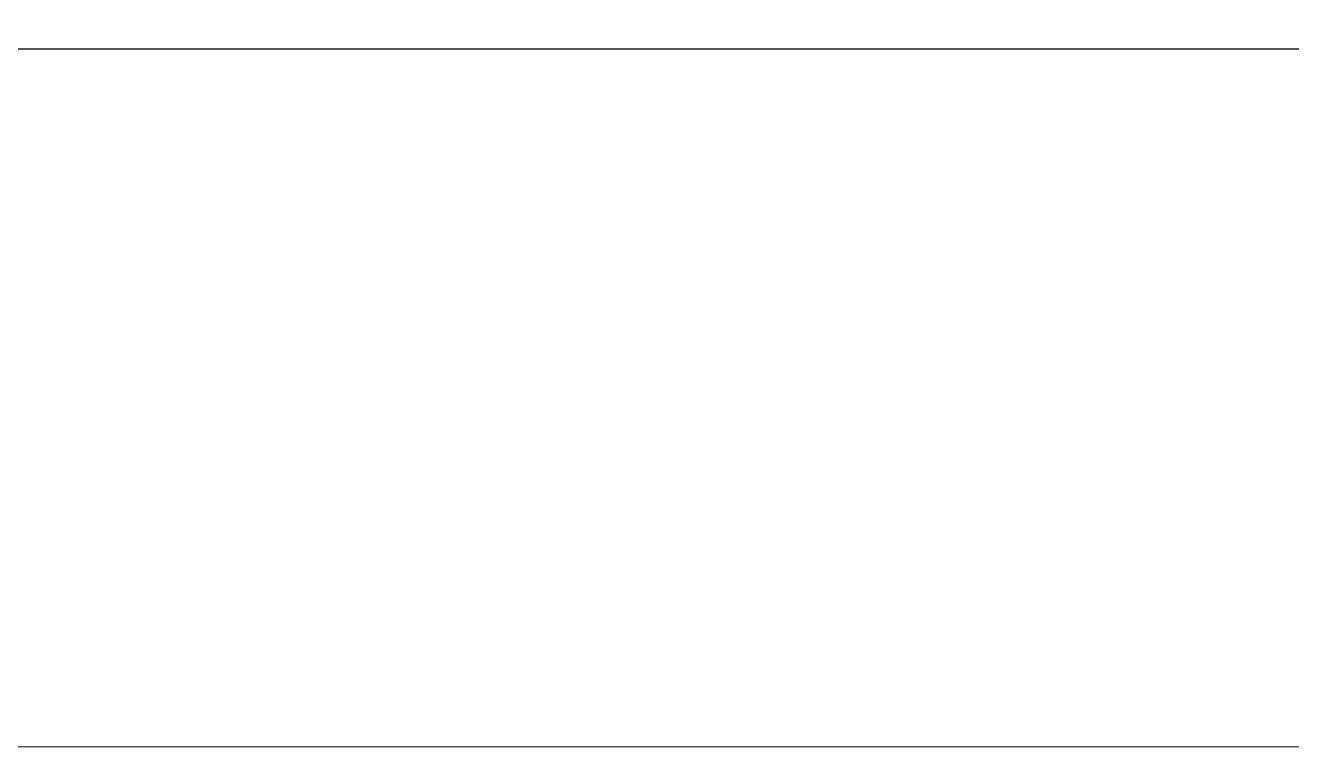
# Model space of a CAD drawing. Header units: millimetres. Extents: x -71336 to -33468, y -26189 to 22712.
# Drawn here: x -34233.4 to -34152.7, y -13120 to -13074 of the extents above; entities that cross this region are included whole.
import ezdxf

# ---------------------------------------------------------------- set-up
doc = ezdxf.new("R2010")
doc.units = ezdxf.units.MM
doc.set_wipeout_variables(frame=1)
doc.layers.add('PDF3_Geometry', color=7, linetype='Continuous')
doc.layers.add('SC - Equipment', color=7, linetype='Continuous', lineweight=13)
doc.layers.add('SC - Rack Layout - U-guides and centreline', color=5, linetype='Continuous', lineweight=13, plot=False)

# ---------------------------------------------------------------- blocks, each defined once
blk = doc.blocks.new('*U240')
at = {"layer": 'SC - Rack Layout - U-guides and centreline', "ltscale": 5}
blk.add_lwpolyline([(-300, 0), (300, 0)], dxfattribs=at)
blk = doc.blocks.new('*U241')
at = {"layer": 'SC - Rack Layout - U-guides and centreline', "color": 0, "linetype": 'ByBlock', "lineweight": -2, "transparency": 16777216}
for p in [(0, 177.8), (0, 133.35)]:
    blk.add_blockref('*U240', p, dxfattribs=at)
blk = doc.blocks.new('LG CVCA')
at = {"layer": 'PDF3_Geometry', "lineweight": 35}
blk.add_lwpolyline([(241.499, 1.638, -0.41475), (239.861, 0), (-239.861, 0, -0.414753), (-241.499, 1.638), (-241.499, 61.681, -0.414378), (-239.861, 63.319), (239.861, 63.319, -0.414374), (241.499, 61.681)], format="xyb", close=True, dxfattribs=at)
blk = doc.blocks.new('1U BLANK PANEL - RACK LAYOUT')
blk.add_wipeout([(-241.3, 44.45), (241.3, 44.45), (241.3, 0), (-241.3, 0)])
at = {"layer": 'SC - Equipment'}
for p, q in [((-241.3, 44.45), (241.3, 44.45)), ((241.3, 0), (-241.3, 0))]:
    blk.add_line(p, q, dxfattribs=at)
blk = doc.blocks.new('*U281')
blk.add_blockref('1U BLANK PANEL - RACK LAYOUT', (0, -44.45))

msp = doc.modelspace()

# ---------------------------------------------------------------- block references
msp.add_blockref('LG CVCA', (-34297.305, -13075.567))
at = {"layer": 'SC - Rack Layout - U-guides and centreline'}
msp.add_blockref('*U241', (-34297.756, -13253.367), dxfattribs=at)

# ---------------------------------------------------------------- next in the draw order: block references
at = {"layer": 'SC - Equipment'}
msp.add_blockref('*U281', (-34297.756, -13075.567), dxfattribs=at)

doc.saveas('drawing.dxf')
